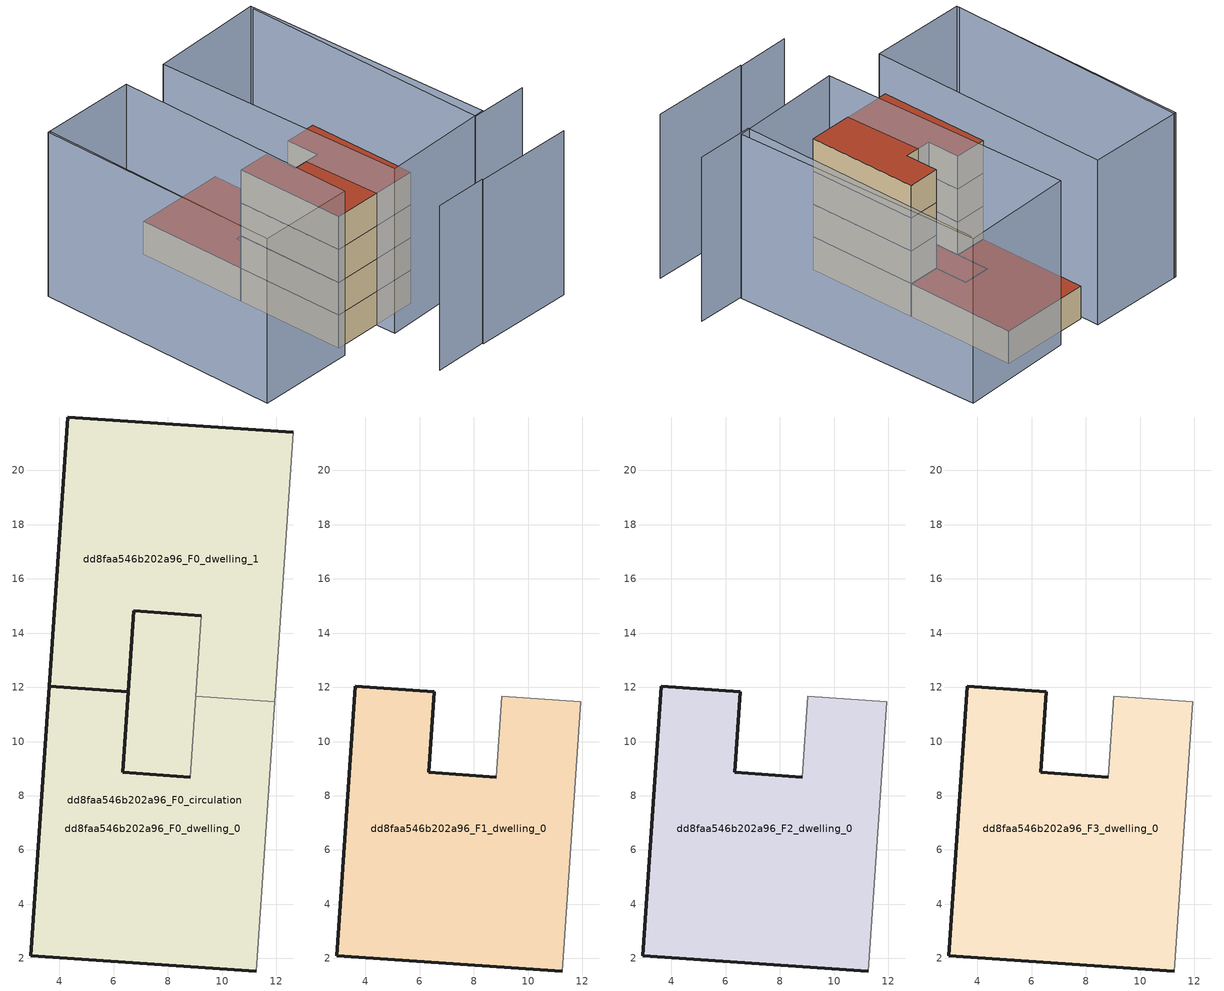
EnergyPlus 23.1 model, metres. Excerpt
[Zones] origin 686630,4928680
dd8faa546b202a96_F0_dwelling_0
 floor ground (EU_floor_Construction): 11.95,11.47 11.27,1.54 2.94,2.11 3.62,12.04 6.54,11.84 6.33,8.86 8.83,8.69 9.04,11.67 z0; 9.24,14.64 8.83,8.69 6.33,8.86 6.54,11.84 6.74,14.82 z0
 wall outside (EU_wall_Construction): 8.83,8.69 6.33,8.86 6.54,11.84 3.62,12.04 2.94,2.11 11.27,1.54 z0:3
 wall adiabatic (EU_wall_Construction): 11.27,1.54 11.95,11.47 / 9.04,11.67 8.83,8.69 z0:3
 wall to dd8faa546b202a96_F0_dwelling_1 (EU_wall_Construction): 11.95,11.47 9.04,11.67 z0:3
 roof outside (EU_floor_Construction): 8.83,8.69 9.24,14.64 6.74,14.82 6.54,11.84 6.33,8.86 z3
dd8faa546b202a96_F0_dwelling_1
 floor ground (EU_floor_Construction): 9.24,14.64 8.83,8.69 6.33,8.86 6.54,11.84 6.62,13.05 6.74,14.82 z0; 12.63,21.4 11.95,11.47 9.04,11.67 9.24,14.64 6.74,14.82 6.62,13.05 6.54,11.84 3.62,12.04 4.3,21.97 z0
 wall outside (EU_wall_Construction): 12.63,21.4 4.3,21.97 3.62,12.04 6.54,11.84 6.74,14.82 9.24,14.64 z0:3
 wall adiabatic (EU_wall_Construction): 9.24,14.64 9.04,11.67 / 11.95,11.47 12.63,21.4 z0:3
 roof outside (EU_roof_Construction): 11.95,11.47 12.63,21.4 4.3,21.97 3.62,12.04 6.54,11.84 6.62,13.05 6.74,14.82 9.24,14.64 9.04,11.67 z3; 8.83,8.69 9.24,14.64 6.74,14.82 6.62,13.05 6.54,11.84 6.33,8.86 z3
dd8faa546b202a96_F0_circulation
 floor ground (EU_floor_Construction): 11.95,11.47 11.27,1.54 2.94,2.11 3.62,12.04 6.54,11.84 6.33,8.86 8.83,8.69 9.04,11.67 z0; 9.24,14.64 8.83,8.69 6.33,8.86 6.54,11.84 6.62,13.05 6.74,14.82 z0; 12.63,21.4 11.95,11.47 9.04,11.67 9.24,14.64 6.74,14.82 6.64,13.41 6.54,11.84 3.62,12.04 4.3,21.97 z0
 wall outside (EU_wall_Construction): 9.24,14.64 6.74,14.82 6.33,8.86 8.83,8.69 z0:3
 wall adiabatic (EU_wall_Construction): 8.83,8.69 9.24,14.64 z0:3
 roof outside (EU_roof_Construction): 11.27,1.54 11.95,11.47 9.04,11.67 8.83,8.69 6.33,8.86 6.54,11.84 3.62,12.04 2.94,2.11 z3; 8.83,8.69 9.24,14.64 6.74,14.82 6.62,13.05 6.54,11.84 6.33,8.86 z3; 11.95,11.47 12.63,21.4 4.3,21.97 3.62,12.04 6.54,11.84 6.64,13.41 6.74,14.82 9.24,14.64 9.04,11.67 z3
dd8faa546b202a96_F1_dwelling_0
 floor to dd8faa546b202a96_F0_dwelling_0 (EU_floor_Construction): 11.95,11.47 11.27,1.54 2.94,2.11 3.62,12.04 6.54,11.84 6.33,8.86 8.83,8.69 9.04,11.67 z3
 wall outside (EU_wall_Construction): 8.83,8.69 6.33,8.86 6.54,11.84 3.62,12.04 2.94,2.11 11.27,1.54 z3:6
 wall adiabatic (EU_wall_Construction): 11.27,1.54 11.95,11.47 9.04,11.67 8.83,8.69 z3:6
dd8faa546b202a96_F2_dwelling_0
 floor to dd8faa546b202a96_F1_dwelling_0 (EU_floor_Construction): 11.95,11.47 11.27,1.54 2.94,2.11 3.62,12.04 6.54,11.84 6.33,8.86 8.83,8.69 9.04,11.67 z6
 wall outside (EU_wall_Construction): 8.83,8.69 6.33,8.86 6.54,11.84 3.62,12.04 2.94,2.11 11.27,1.54 z6:9
 wall adiabatic (EU_wall_Construction): 11.27,1.54 11.95,11.47 9.04,11.67 8.83,8.69 z6:9
dd8faa546b202a96_F3_dwelling_0
 floor to dd8faa546b202a96_F2_dwelling_0 (EU_floor_Construction): 11.95,11.47 11.27,1.54 2.94,2.11 3.62,12.04 6.54,11.84 6.33,8.86 8.83,8.69 9.04,11.67 z9
 wall outside (EU_wall_Construction): 8.83,8.69 6.33,8.86 6.54,11.84 3.62,12.04 2.94,2.11 11.27,1.54 z9:12
 wall adiabatic (EU_wall_Construction): 11.27,1.54 11.95,11.47 9.04,11.67 8.83,8.69 z9:12
 roof outside (EU_roof_Construction): 11.27,1.54 11.95,11.47 9.04,11.67 8.83,8.69 6.33,8.86 6.54,11.84 3.62,12.04 2.94,2.11 z12
shading: 5.21,-5.9 10.17,-6.2 / 10.16,-6.32 19.31,-7.03 / 22.15,-0.87 16.82,-0.49 / 16.82,-0.49 18.41,22.17 / -4.61,24.15 -6.45,2.07 / 7.23,-0.02 8.08,22.95 / 8.08,22.95 18.63,22.56 / 18.63,22.56 17.79,-0.41 / 17.79,-0.41 7.23,-0.02 / -6.47,1.81 -4.8,24.13 / -4.8,24.13 4.13,23.47 / 4.13,23.47 2.46,1.14 / 2.46,1.14 -6.47,1.81 z0:15
[Building]
EU S2 Campaign: North Axis=0; Terrain=City; Solar Distribution=FullExterior
[Site:Location]
Bologna: Latitude=44.5; Longitude=11.25; Time Zone=1; Elevation=37
[SizingPeriod:WeatherFileDays]
AnnualSizingPeriod: Begin Month=1; Begin Day of Month=1; End Month=12; End Day of Month=31; Day of Week for Start Day=Monday; Use Weather File Daylight Saving Period=No; Use Weather File Rain and Snow Indicators=No
[MATERIAL]
EU_InternalMass_Material: Roughness=MediumRough; Thickness=0.1; Conductivity=1; Density=1800; Specific Heat=900; Thermal Absorptance=0.9; Solar Absorptance=0.7; Visible Absorptance=0.7
[MATERIAL:NOMASS] Roughness=MediumRough; Thermal Absorptance=0.9; Solar Absorptance=0.7; Visible Absorptance=0.7
Name | Thermal Resistance
EU_wall_NoMass | 0.937881
EU_roof_NoMass | 0.548572
EU_floor_NoMass | 0.71348
[CONSTRUCTION]
EU_wall_Construction: EU_wall_NoMass
EU_roof_Construction: EU_roof_NoMass
EU_floor_Construction: EU_floor_NoMass
EU_InternalMass_Construction: EU_InternalMass_Material
[ZONE] Type=1; Multiplier=1; Ceiling Height=autocalculate; Floor Area=autocalculate; Part of Total Floor Area=Yes
Name | Volume
dd8faa546b202a96_F0_dwelling_0 | 271.665
dd8faa546b202a96_F1_dwelling_0; dd8faa546b202a96_F2_dwelling_0; dd8faa546b202a96_F3_dwelling_0 | 226.802
dd8faa546b202a96_F0_dwelling_1 | 271.667
dd8faa546b202a96_F0_circulation | 498.469
[INTERNALMASS] Construction=EU_InternalMass_Construction
Name | Zone or ZoneList | Surface Area
dd8faa546b202a96_F0_dwelling_0_EU_InternalMass | dd8faa546b202a96_F0_dwelling_0 | 75.601
dd8faa546b202a96_F0_dwelling_1_EU_InternalMass | dd8faa546b202a96_F0_dwelling_1 | 75.601
dd8faa546b202a96_F1_dwelling_0_EU_InternalMass | dd8faa546b202a96_F1_dwelling_0 | 166.156
dd8faa546b202a96_F2_dwelling_0_EU_InternalMass | dd8faa546b202a96_F2_dwelling_0 | 166.156
dd8faa546b202a96_F3_dwelling_0_EU_InternalMass | dd8faa546b202a96_F3_dwelling_0 | 166.156
[OTHEREQUIPMENT] Fuel Type=Electricity; Design Level Calculation Method=Watts/Area; Power per Zone Floor Area=1; Fraction Latent=0; Fraction Radiant=0; Fraction Lost=0; Carbon Dioxide Generation Rate=0; EndUse Subcategory=EU_Step8_InternalGains
Name | Zone or ZoneList or Space or SpaceList | Schedule
EU_Step8_InternalGain_dd8faa546b202a96_F0_dwelling_0_f000 | dd8faa546b202a96_F0_dwelling_0 | EU_Step8_GainSchedule_dd8faa546b202a96_F0_dwelling_0_f000
EU_Step8_InternalGain_dd8faa546b202a96_F0_dwelling_1_f000 | dd8faa546b202a96_F0_dwelling_1 | EU_Step8_GainSchedule_dd8faa546b202a96_F0_dwelling_1_f000
EU_Step8_InternalGain_dd8faa546b202a96_F1_dwelling_0_f000 | dd8faa546b202a96_F1_dwelling_0 | EU_Step8_GainSchedule_dd8faa546b202a96_F1_dwelling_0_f000
EU_Step8_InternalGain_dd8faa546b202a96_F2_dwelling_0_f000 | dd8faa546b202a96_F2_dwelling_0 | EU_Step8_GainSchedule_dd8faa546b202a96_F2_dwelling_0_f000
EU_Step8_InternalGain_dd8faa546b202a96_F3_dwelling_0_f000 | dd8faa546b202a96_F3_dwelling_0 | EU_Step8_GainSchedule_dd8faa546b202a96_F3_dwelling_0_f000
[ZONEINFILTRATION:DESIGNFLOWRATE]
EU_Circulation_Infiltration_dd8faa546b202a96_F0_circulation: Zone or ZoneList or Space or SpaceList=dd8faa546b202a96_F0_circulation; Schedule=EU_AlwaysOn; Design Flow Rate Calculation Method=Flow/Area; Flow Rate per Floor Area=0.0005; Constant Term Coefficient=1; Temperature Term Coefficient=0; Velocity Term Coefficient=0; Velocity Squared Term Coefficient=0
[ZONEVENTILATION:DESIGNFLOWRATE] Schedule=EU_AlwaysOn; Design Flow Rate Calculation Method=AirChanges/Hour; Air Changes per Hour=0.687892; Ventilation Type=Natural; Fan Pressure Rise=0; Fan Total Efficiency=1; Constant Term Coefficient=1; Temperature Term Coefficient=0; Velocity Term Coefficient=0; Velocity Squared Term Coefficient=0; Minimum Indoor Temperature=-100; Maximum Indoor Temperature=100; Delta Temperature=-100; Minimum Outdoor Temperature=-100; Maximum Outdoor Temperature=100; Maximum Wind Speed=40
Name | Zone or ZoneList or Space or SpaceList
EU_ConstantAir_dd8faa546b202a96_F0_dwelling_0 | dd8faa546b202a96_F0_dwelling_0
EU_ConstantAir_dd8faa546b202a96_F0_dwelling_1 | dd8faa546b202a96_F0_dwelling_1
EU_ConstantAir_dd8faa546b202a96_F1_dwelling_0 | dd8faa546b202a96_F1_dwelling_0
EU_ConstantAir_dd8faa546b202a96_F2_dwelling_0 | dd8faa546b202a96_F2_dwelling_0
EU_ConstantAir_dd8faa546b202a96_F3_dwelling_0 | dd8faa546b202a96_F3_dwelling_0
[HVACTEMPLATE:THERMOSTAT] Constant Heating Setpoint=20; Constant Cooling Setpoint=50
EU_HeatOnly_dd8faa546b202a96_F0_dwelling_0; EU_HeatOnly_dd8faa546b202a96_F0_dwelling_1; EU_HeatOnly_dd8faa546b202a96_F1_dwelling_0; EU_HeatOnly_dd8faa546b202a96_F2_dwelling_0; EU_HeatOnly_dd8faa546b202a96_F3_dwelling_0
[HVACTEMPLATE:ZONE:IDEALLOADSAIRSYSTEM] System Availability Schedule=EU_AlwaysOn; Maximum Heating Supply Air Temperature=50; Minimum Cooling Supply Air Temperature=13; Maximum Heating Supply Air Humidity Ratio=0.0156; Minimum Cooling Supply Air Humidity Ratio=0.0077; Heating Limit=NoLimit; Cooling Limit=NoLimit; Heating Availability Schedule=EU_AlwaysOn; Cooling Availability Schedule=EU_CoolingOff; Dehumidification Control Type=ConstantSensibleHeatRatio; Cooling Sensible Heat Ratio=0.7; Dehumidification Setpoint=60; Humidification Control Type=None; Humidification Setpoint=30; Outdoor Air Method=None; Outdoor Air Flow Rate per Person=0.00944; Outdoor Air Flow Rate per Zone Floor Area=0; Outdoor Air Flow Rate per Zone=0; Demand Controlled Ventilation Type=None; Outdoor Air Economizer Type=NoEconomizer; Heat Recovery Type=None; Sensible Heat Recovery Effectiveness=0.7; Latent Heat Recovery Effectiveness=0.65
Name | Template Thermostat
dd8faa546b202a96_F0_dwelling_0 | EU_HeatOnly_dd8faa546b202a96_F0_dwelling_0
dd8faa546b202a96_F0_dwelling_1 | EU_HeatOnly_dd8faa546b202a96_F0_dwelling_1
dd8faa546b202a96_F1_dwelling_0 | EU_HeatOnly_dd8faa546b202a96_F1_dwelling_0
dd8faa546b202a96_F2_dwelling_0 | EU_HeatOnly_dd8faa546b202a96_F2_dwelling_0
dd8faa546b202a96_F3_dwelling_0 | EU_HeatOnly_dd8faa546b202a96_F3_dwelling_0
[SIZING:ZONE] Zone Cooling Design Supply Air Temperature Input Method=SupplyAirTemperature; Zone Cooling Design Supply Air Temperature=13; Zone Heating Design Supply Air Temperature Input Method=SupplyAirTemperature; Zone Heating Design Supply Air Temperature=50; Zone Cooling Design Supply Air Humidity Ratio=0.008; Zone Heating Design Supply Air Humidity Ratio=0.008; Cooling Design Air Flow Method=DesignDay; Cooling Design Air Flow Rate=0; Cooling Minimum Air Flow per Zone Floor Area=0.000762; Cooling Minimum Air Flow=0; Cooling Minimum Air Flow Fraction=0.2; Heating Design Air Flow Method=DesignDay; Heating Design Air Flow Rate=0; Heating Maximum Air Flow per Zone Floor Area=0.002032; Heating Maximum Air Flow=0.141576; Heating Maximum Air Flow Fraction=0.3; Account for Dedicated Outdoor Air System=No; Dedicated Outdoor Air System Control Strategy=NeutralSupplyAir; Dedicated Outdoor Air Low Setpoint Temperature for Design=autosize; Dedicated Outdoor Air High Setpoint Temperature for Design=autosize; Zone Load Sizing Method=Sensible Load Only No Latent Load; Zone Latent Cooling Design Supply Air Humidity Ratio Input Method=HumidityRatioDifference; Zone Cooling Design Supply Air Humidity Ratio Difference=0.005; Zone Latent Heating Design Supply Air Humidity Ratio Input Method=HumidityRatioDifference; Zone Humidification Design Supply Air Humidity Ratio Difference=0.005
dd8faa546b202a96_F0_dwelling_0; dd8faa546b202a96_F0_dwelling_1; dd8faa546b202a96_F1_dwelling_0; dd8faa546b202a96_F2_dwelling_0; dd8faa546b202a96_F3_dwelling_0
[SCHEDULE:CONSTANT]
Name | Hourly Value
EU_AlwaysOn | 1
EU_CoolingOff | 0
[SCHEDULE:FILE] Column Number=1; Rows to Skip at Top=0; Number of Hours of Data=8760; Column Separator=Comma; Interpolate to Timestep=No; Minutes per Item=60; Adjust Schedule for Daylight Savings=Yes
Name | File
EU_Step8_GainSchedule_dd8faa546b202a96_F0_dwelling_0_f000 | ../../schedules/dd8faa546b202a96/dd8faa546b202a96_F0_dwelling_0_f000_gain.csv
EU_Step8_GainSchedule_dd8faa546b202a96_F0_dwelling_1_f000 | ../../schedules/dd8faa546b202a96/dd8faa546b202a96_F0_dwelling_1_f000_gain.csv
EU_Step8_GainSchedule_dd8faa546b202a96_F1_dwelling_0_f000 | ../../schedules/dd8faa546b202a96/dd8faa546b202a96_F1_dwelling_0_f000_gain.csv
EU_Step8_GainSchedule_dd8faa546b202a96_F2_dwelling_0_f000 | ../../schedules/dd8faa546b202a96/dd8faa546b202a96_F2_dwelling_0_f000_gain.csv
EU_Step8_GainSchedule_dd8faa546b202a96_F3_dwelling_0_f000 | ../../schedules/dd8faa546b202a96/dd8faa546b202a96_F3_dwelling_0_f000_gain.csv
